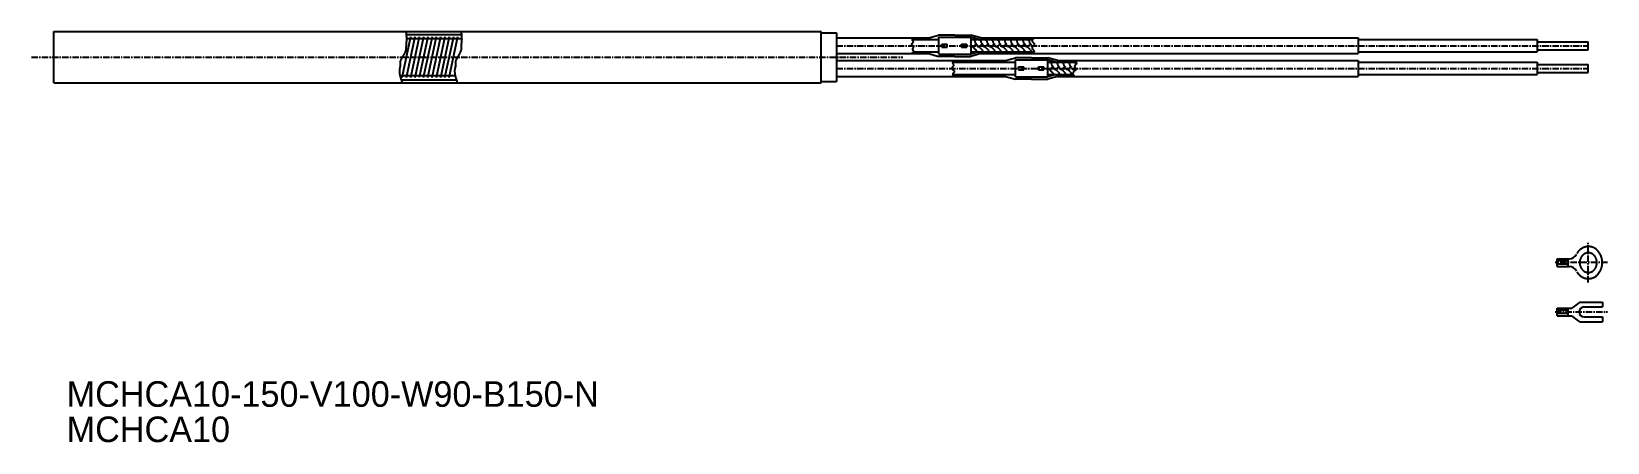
# Model space of a CAD drawing. Extents: x -227 to 81, y 185 to 265.
import ezdxf

# ---------------------------------------------------------------- set-up
doc = ezdxf.new("R2010")
doc.units = 0
doc.linetypes.add('CENTER', pattern=[2, 1.25, -0.25, 0.25, -0.25])
doc.layers.get('0').update_dxf_attribs({"linetype": 'CONTINUOUS'})
doc.layers.add('CENTER', color=1, linetype='CENTER')

msp = doc.modelspace()

# ---------------------------------------------------------------- linework, layer by layer
at = {"color": 7, "linetype": 'CONTINUOUS'}
for p, q in [((-222.62, 265.26), (-72.62, 265.26)), ((-222.62, 255.26), (-222.62, 265.26)), ((-72.62, 255.26), (-72.62, 265.26)), ((-72.62, 265.03), (-69.62, 265.03)), ((-69.62, 265.03), (-69.62, 255.49)), ((-69.62, 264.03), (-69.62, 256.49)), ((-69.62, 264.02), (-51.57, 264.02)), ((-51.57, 264.02), (-49.65, 264.56)), ((-46.49, 264.56), (-49.65, 264.56)), ((-46.49, 264.56), (-43.33, 264.56)), ((-41.4, 264.02), (-43.33, 264.56)), ((-41.4, 264.02), (32.38, 264.02)), ((-41.4, 264.02), (-38.3, 264.02)), ((32.38, 264.02), (32.38, 260.94)), ((32.38, 263.68), (67.38, 263.68)), ((67.38, 263.68), (67.38, 261.27)), ((67.38, 263.24), (77.38, 263.24)), ((77.38, 261.71), (77.38, 263.24)), ((-69.62, 260.94), (-51.57, 260.94)), ((-69.62, 259.58), (-36.57, 259.58)), ((-51.57, 260.94), (-49.65, 260.39)), ((-46.49, 260.39), (-49.65, 260.39)), ((-46.49, 260.39), (-43.33, 260.39)), ((-41.4, 260.94), (-43.33, 260.39)), ((-41.4, 260.94), (32.38, 260.94)), ((-41.4, 260.94), (-36.81, 260.94)), ((-36.57, 259.58), (-34.65, 260.13)), ((-31.49, 260.13), (-34.65, 260.13)), ((-31.49, 260.13), (-28.33, 260.13)), ((-26.4, 259.58), (-28.33, 260.13)), ((-26.4, 259.58), (32.38, 259.58)), ((-26.4, 259.58), (-25.38, 259.58)), ((32.38, 261.27), (67.38, 261.27)), ((32.38, 259.58), (32.38, 256.5)), ((32.38, 259.25), (67.38, 259.25)), ((67.38, 261.71), (77.38, 261.71)), ((67.38, 259.25), (67.38, 256.84)), ((-69.62, 256.5), (-36.57, 256.5)), ((-36.57, 256.5), (-34.65, 255.95)), ((-31.49, 255.95), (-34.65, 255.95)), ((-31.49, 255.95), (-28.33, 255.95)), ((-26.4, 256.5), (-28.33, 255.95)), ((-26.4, 256.5), (32.38, 256.5)), ((-26.4, 256.5), (-25.8, 256.5)), ((32.38, 256.84), (67.38, 256.84)), ((67.38, 258.81), (77.38, 258.81)), ((67.38, 257.28), (77.38, 257.28)), ((77.38, 257.28), (77.38, 258.81)), ((-222.62, 255.26), (-72.62, 255.26)), ((-72.62, 255.49), (-69.62, 255.49)), ((71.29, 219.32), (71.29, 220.85)), ((71.29, 220.85), (73.68, 220.85)), ((73.35, 220.41), (71.29, 220.41)), ((73.35, 219.77), (71.29, 219.77)), ((71.29, 219.32), (73.68, 219.32)), ((73.35, 220.86), (73.35, 219.32)), ((71.29, 211.22), (74.13, 211.22)), ((71.29, 209.69), (71.29, 211.22)), ((73.35, 210.78), (71.29, 210.78)), ((73.35, 210.13), (71.29, 210.13)), ((71.29, 209.69), (74.13, 209.69)), ((73.35, 211.22), (73.35, 209.69)), ((75.7, 212.38), (74.13, 211.22)), ((75.7, 208.53), (74.13, 209.69)), ((75.7, 212.38), (80.12, 212.38)), ((76.57, 211.43), (80.12, 211.43)), ((80.12, 212.38), (80.12, 211.43)), ((75.7, 208.53), (80.12, 208.53)), ((76.57, 209.48), (80.12, 209.48)), ((80.12, 209.48), (80.12, 208.53))]:
    msp.add_line(p, q, dxfattribs=at)
at = {"color": 3, "linetype": 'CONTINUOUS'}
for p, q in [((-154.52, 256.3), (-152.82, 264.27)), ((-153.75, 264.69), (-142.96, 264.69)), ((-153.7, 263.88), (-142.97, 263.88)), ((-153.69, 256.27), (-151.98, 264.27)), ((-152.86, 256.27), (-151.15, 264.27)), ((-152.02, 256.27), (-150.31, 264.27)), ((-151.18, 256.31), (-149.48, 264.27)), ((-150.35, 256.27), (-148.64, 264.27)), ((-149.51, 256.27), (-147.81, 264.27)), ((-148.68, 256.26), (-146.97, 264.27)), ((-147.84, 256.27), (-146.13, 264.27)), ((-147.01, 256.27), (-145.3, 264.27)), ((-146.17, 256.27), (-144.46, 264.27)), ((-145.34, 256.27), (-143.63, 264.27)), ((-54.83, 263.68), (-49.62, 263.68)), ((-54.63, 263.96), (-54.57, 264.02)), ((-49.62, 264.13), (-43.35, 264.13)), ((-49.62, 262.48), (-49.62, 264.13)), ((-49.62, 260.82), (-49.62, 262.48)), ((-49.02, 262.77), (-47.99, 262.77)), ((-49.02, 262.48), (-49.02, 262.77)), ((-49.02, 262.18), (-49.02, 262.48)), ((-49.02, 262.18), (-47.99, 262.18)), ((-47.99, 262.48), (-47.99, 262.77)), ((-47.99, 262.18), (-47.99, 262.48)), ((-45.15, 262.77), (-44.11, 262.77)), ((-45.15, 262.48), (-45.15, 262.77)), ((-45.15, 262.18), (-45.15, 262.48)), ((-45.15, 262.18), (-44.11, 262.18)), ((-44.11, 262.48), (-44.11, 262.77)), ((-44.11, 262.18), (-44.11, 262.48)), ((-41.75, 263.68), (-43.35, 264.13)), ((-43.35, 264.13), (-43.35, 260.82)), ((-43.35, 263.68), (-31.29, 263.68)), ((-43.35, 262.67), (-43.26, 262.33)), ((-43.26, 262.33), (-42.98, 262.26)), ((-42.98, 262.26), (-42.25, 262.78)), ((-42.13, 261.27), (-42.98, 262.26)), ((-42.58, 263.48), (-42.93, 263.68)), ((-42.47, 262.99), (-42.58, 263.48)), ((-42.16, 262.67), (-42.47, 262.99)), ((-42.17, 262.67), (-42.07, 262.33)), ((-42.07, 262.33), (-41.8, 262.26)), ((-41.8, 262.26), (-41.07, 262.78)), ((-41.23, 261.72), (-41.77, 262.27)), ((-41.4, 263.48), (-41.75, 263.68)), ((-41.29, 262.99), (-41.4, 263.48)), ((-40.98, 262.67), (-41.29, 262.99)), ((-40.98, 262.67), (-40.89, 262.33)), ((-40.89, 262.33), (-40.62, 262.26)), ((-40.62, 262.26), (-39.89, 262.78)), ((-40.05, 261.72), (-40.59, 262.27)), ((-40.22, 263.48), (-40.57, 263.68)), ((-40.11, 262.99), (-40.22, 263.48)), ((-39.8, 262.67), (-40.11, 262.99)), ((-39.8, 262.67), (-39.71, 262.33)), ((-39.71, 262.33), (-39.43, 262.26)), ((-39.43, 262.26), (-38.71, 262.78)), ((-38.87, 261.72), (-39.41, 262.27)), ((-39.04, 263.48), (-39.39, 263.68)), ((-38.93, 262.99), (-39.04, 263.48)), ((-38.62, 262.67), (-38.93, 262.99)), ((-38.62, 262.67), (-38.53, 262.33)), ((-38.53, 262.33), (-38.25, 262.26)), ((-38.25, 262.26), (-37.53, 262.78)), ((-37.69, 261.72), (-38.23, 262.27)), ((-37.85, 263.48), (-38.2, 263.68)), ((-37.75, 262.99), (-37.85, 263.48)), ((-37.44, 262.67), (-37.75, 262.99)), ((-37.44, 262.67), (-37.35, 262.33)), ((-37.35, 262.33), (-37.07, 262.26)), ((-37.07, 262.26), (-36.35, 262.78)), ((-36.5, 261.72), (-37.05, 262.27)), ((-36.67, 263.48), (-37.02, 263.68)), ((-36.56, 262.99), (-36.67, 263.48)), ((-36.25, 262.67), (-36.56, 262.99)), ((-36.26, 262.67), (-36.17, 262.33)), ((-36.17, 262.33), (-35.89, 262.26)), ((-35.89, 262.26), (-35.16, 262.78)), ((-35.32, 261.72), (-35.86, 262.27)), ((-35.49, 263.48), (-35.84, 263.68)), ((-35.38, 262.99), (-35.49, 263.48)), ((-35.07, 262.67), (-35.38, 262.99)), ((-35.08, 262.67), (-34.98, 262.33)), ((-34.98, 262.33), (-34.71, 262.26)), ((-34.71, 262.26), (-33.98, 262.78)), ((-34.14, 261.72), (-34.68, 262.27)), ((-34.31, 263.48), (-34.66, 263.68)), ((-34.2, 262.99), (-34.31, 263.48)), ((-33.89, 262.67), (-34.2, 262.99)), ((-33.89, 262.67), (-33.8, 262.33)), ((-33.8, 262.33), (-33.53, 262.26)), ((-33.53, 262.26), (-32.8, 262.78)), ((-32.96, 261.72), (-33.5, 262.27)), ((-33.13, 263.48), (-33.48, 263.68)), ((-33.02, 262.99), (-33.13, 263.48)), ((-32.71, 262.67), (-33.02, 262.99)), ((-32.71, 262.67), (-32.62, 262.33)), ((-32.62, 262.33), (-32.34, 262.26)), ((-32.34, 262.26), (-31.62, 262.78)), ((-31.78, 261.72), (-32.32, 262.27)), ((-31.94, 263.48), (-32.3, 263.68)), ((-31.84, 262.99), (-31.94, 263.48)), ((-31.23, 262.36), (-31.84, 262.99)), ((-31.03, 263.91), (-30.89, 264.02)), ((-54.99, 260.94), (-54.95, 260.96)), ((-54.6, 261.27), (-49.62, 261.27)), ((-49.62, 260.82), (-43.35, 260.82)), ((-46.91, 259.25), (-34.62, 259.25)), ((-46.57, 259.52), (-46.46, 259.58)), ((-41.75, 261.27), (-43.35, 260.82)), ((-43.35, 261.27), (-31.04, 261.27)), ((-41.23, 261.72), (-41.03, 261.34)), ((-41.1, 261.27), (-41.03, 261.34)), ((-40.95, 261.27), (-41.07, 261.41)), ((-40.05, 261.72), (-39.85, 261.34)), ((-39.91, 261.27), (-39.85, 261.34)), ((-39.77, 261.27), (-39.89, 261.41)), ((-38.87, 261.72), (-38.67, 261.34)), ((-38.73, 261.27), (-38.67, 261.34)), ((-38.59, 261.27), (-38.71, 261.41)), ((-37.69, 261.72), (-37.49, 261.34)), ((-37.55, 261.27), (-37.49, 261.34)), ((-37.41, 261.27), (-37.53, 261.41)), ((-36.5, 261.72), (-36.3, 261.34)), ((-36.37, 261.27), (-36.3, 261.34)), ((-36.22, 261.27), (-36.34, 261.41)), ((-35.32, 261.72), (-35.12, 261.34)), ((-35.19, 261.27), (-35.12, 261.34)), ((-35.04, 261.27), (-35.16, 261.41)), ((-34.62, 259.7), (-28.35, 259.7)), ((-34.62, 258.04), (-34.62, 259.7)), ((-34.14, 261.72), (-33.94, 261.34)), ((-34.01, 261.27), (-33.94, 261.34)), ((-33.86, 261.27), (-33.98, 261.41)), ((-32.96, 261.72), (-32.76, 261.34)), ((-32.82, 261.27), (-32.76, 261.34)), ((-32.68, 261.27), (-32.8, 261.41)), ((-31.78, 261.72), (-31.58, 261.34)), ((-31.64, 261.27), (-31.58, 261.34)), ((-31.5, 261.27), (-31.62, 261.41)), ((-31.33, 260.94), (-31.3, 260.97)), ((-28.35, 259.7), (-28.35, 256.38)), ((-26.75, 259.25), (-28.35, 259.7)), ((-28.35, 259.25), (-22.94, 259.25)), ((-27.58, 259.05), (-27.93, 259.25)), ((-27.47, 258.56), (-27.58, 259.05)), ((-26.4, 259.05), (-26.75, 259.25)), ((-26.29, 258.56), (-26.4, 259.05)), ((-25.22, 259.05), (-25.57, 259.25)), ((-25.11, 258.56), (-25.22, 259.05)), ((-24.04, 259.05), (-24.39, 259.25)), ((-23.93, 258.56), (-24.04, 259.05)), ((-22.85, 259.05), (-23.2, 259.25)), ((-22.96, 259.5), (-23.04, 259.58)), ((-22.94, 259.25), (-22.78, 259.25)), ((-22.8, 258.82), (-22.85, 259.05)), ((-154.98, 256.64), (-144.18, 256.64)), ((-154.73, 255.82), (-143.95, 255.82)), ((-46.91, 256.84), (-34.62, 256.84)), ((-46.78, 256.5), (-46.81, 256.56)), ((-34.62, 256.38), (-34.62, 258.04)), ((-34.62, 256.38), (-28.35, 256.38)), ((-34.02, 258.34), (-32.99, 258.34)), ((-34.02, 258.04), (-34.02, 258.34)), ((-34.02, 257.74), (-34.02, 258.04)), ((-34.02, 257.74), (-32.99, 257.74)), ((-32.99, 258.04), (-32.99, 258.34)), ((-32.99, 257.74), (-32.99, 258.04)), ((-30.15, 258.34), (-29.11, 258.34)), ((-30.15, 258.04), (-30.15, 258.34)), ((-30.15, 257.74), (-30.15, 258.04)), ((-30.15, 257.74), (-29.11, 257.74)), ((-29.11, 258.04), (-29.11, 258.34)), ((-29.11, 257.74), (-29.11, 258.04)), ((-28.35, 258.24), (-28.26, 257.9)), ((-28.35, 256.84), (-23.35, 256.84)), ((-26.75, 256.84), (-28.35, 256.38)), ((-28.26, 257.9), (-27.98, 257.82)), ((-27.98, 257.82), (-27.25, 258.35)), ((-27.13, 256.84), (-27.98, 257.82)), ((-27.16, 258.24), (-27.47, 258.56)), ((-27.17, 258.24), (-27.07, 257.9)), ((-27.07, 257.9), (-26.8, 257.82)), ((-26.8, 257.82), (-26.07, 258.35)), ((-26.23, 257.29), (-26.77, 257.84)), ((-25.98, 258.24), (-26.29, 258.56)), ((-26.23, 257.29), (-26.03, 256.9)), ((-26.1, 256.84), (-26.03, 256.9)), ((-25.95, 256.84), (-26.07, 256.98)), ((-25.98, 258.24), (-25.89, 257.9)), ((-25.89, 257.9), (-25.62, 257.82)), ((-25.62, 257.82), (-24.89, 258.35)), ((-25.05, 257.29), (-25.59, 257.84)), ((-24.8, 258.24), (-25.11, 258.56)), ((-25.05, 257.29), (-24.85, 256.9)), ((-24.91, 256.84), (-24.85, 256.9)), ((-24.77, 256.84), (-24.89, 256.98)), ((-24.8, 258.24), (-24.71, 257.9)), ((-24.71, 257.9), (-24.43, 257.82)), ((-24.43, 257.82), (-23.71, 258.35)), ((-23.87, 257.29), (-24.41, 257.84)), ((-23.62, 258.24), (-23.93, 258.56)), ((-23.87, 257.29), (-23.67, 256.9)), ((-23.73, 256.84), (-23.67, 256.9)), ((-23.59, 256.84), (-23.71, 256.98)), ((-23.62, 258.24), (-23.53, 257.9)), ((-23.53, 257.9), (-23.25, 257.82)), ((-23.25, 257.82), (-22.91, 258.07)), ((-23.01, 257.61), (-23.23, 257.84)), ((-23.2, 256.63), (-23.06, 256.48))]:
    msp.add_line(p, q, dxfattribs=at)
at = {"color": 3, "linetype": 'CONTINUOUS', "flags": 128}
for points in [[(-54.63, 263.96), (-54.66, 263.94), (-54.69, 263.91), (-54.71, 263.89), (-54.74, 263.86), (-54.76, 263.84), (-54.78, 263.81), (-54.8, 263.79), (-54.81, 263.76), (-54.82, 263.74), (-54.83, 263.71), (-54.83, 263.66), (-54.82, 263.61), (-54.8, 263.56), (-54.77, 263.51), (-54.74, 263.46), (-54.71, 263.41), (-54.69, 263.36), (-54.67, 263.3), (-54.66, 263.25), (-54.66, 263.2), (-54.67, 263.15), (-54.7, 263.1), (-54.73, 263.05), (-54.77, 263), (-54.81, 262.95), (-54.86, 262.9), (-54.89, 262.86), (-54.92, 262.81), (-54.94, 262.77), (-54.95, 262.72), (-54.94, 262.67), (-54.91, 262.63), (-54.87, 262.58), (-54.82, 262.53), (-54.77, 262.48), (-54.71, 262.43), (-54.67, 262.38), (-54.63, 262.33), (-54.6, 262.28), (-54.59, 262.23), (-54.6, 262.19), (-54.61, 262.15), (-54.63, 262.1), (-54.66, 262.06), (-54.69, 262.02), (-54.72, 261.97), (-54.75, 261.93), (-54.77, 261.89), (-54.79, 261.85), (-54.79, 261.8), (-54.78, 261.76), (-54.77, 261.73), (-54.75, 261.69), (-54.72, 261.65), (-54.7, 261.62), (-54.67, 261.58), (-54.64, 261.55), (-54.61, 261.51), (-54.59, 261.48), (-54.58, 261.44), (-54.57, 261.39), (-54.57, 261.34), (-54.59, 261.29), (-54.62, 261.25), (-54.66, 261.2), (-54.71, 261.15), (-54.76, 261.1), (-54.82, 261.06), (-54.89, 261.01), (-54.95, 260.96)], [(-31.03, 263.91), (-31.09, 263.87), (-31.14, 263.83), (-31.19, 263.78), (-31.24, 263.74), (-31.28, 263.7), (-31.32, 263.65), (-31.35, 263.61), (-31.37, 263.57), (-31.38, 263.52), (-31.39, 263.48), (-31.37, 263.41), (-31.33, 263.34), (-31.28, 263.27), (-31.22, 263.2), (-31.16, 263.13), (-31.1, 263.05), (-31.04, 262.98), (-30.99, 262.91), (-30.96, 262.84), (-30.95, 262.77), (-30.96, 262.7), (-31, 262.63), (-31.05, 262.56), (-31.1, 262.49), (-31.17, 262.43), (-31.23, 262.36), (-31.29, 262.29), (-31.34, 262.22), (-31.37, 262.15), (-31.39, 262.08), (-31.38, 262.02), (-31.35, 261.95), (-31.31, 261.89), (-31.26, 261.82), (-31.21, 261.76), (-31.15, 261.69), (-31.1, 261.63), (-31.05, 261.56), (-31.02, 261.5), (-31, 261.43), (-31, 261.38), (-31.01, 261.34), (-31.03, 261.29), (-31.06, 261.24), (-31.09, 261.2), (-31.12, 261.15), (-31.17, 261.11), (-31.21, 261.06), (-31.26, 261.01), (-31.3, 260.97)], [(-46.57, 259.52), (-46.63, 259.48), (-46.68, 259.45), (-46.73, 259.41), (-46.78, 259.38), (-46.83, 259.34), (-46.87, 259.31), (-46.9, 259.27), (-46.92, 259.23), (-46.94, 259.19), (-46.94, 259.14), (-46.94, 259.1), (-46.92, 259.05), (-46.9, 259), (-46.87, 258.95), (-46.84, 258.89), (-46.81, 258.84), (-46.78, 258.79), (-46.76, 258.73), (-46.75, 258.68), (-46.74, 258.63), (-46.76, 258.57), (-46.78, 258.52), (-46.82, 258.47), (-46.87, 258.41), (-46.91, 258.36), (-46.96, 258.31), (-47.01, 258.26), (-47.04, 258.21), (-47.07, 258.16), (-47.08, 258.11), (-47.07, 258.04), (-47.04, 257.97), (-46.98, 257.9), (-46.91, 257.83), (-46.84, 257.76), (-46.76, 257.69), (-46.7, 257.63), (-46.64, 257.56), (-46.6, 257.49), (-46.59, 257.42), (-46.6, 257.38), (-46.62, 257.33), (-46.65, 257.29), (-46.69, 257.25), (-46.73, 257.2), (-46.77, 257.16), (-46.81, 257.11), (-46.84, 257.07), (-46.87, 257.02), (-46.89, 256.97), (-46.9, 256.93), (-46.91, 256.89), (-46.91, 256.85), (-46.9, 256.81), (-46.89, 256.77), (-46.88, 256.73), (-46.86, 256.69), (-46.84, 256.65), (-46.83, 256.6), (-46.81, 256.56)], [(-22.96, 259.5), (-22.92, 259.44), (-22.87, 259.38), (-22.83, 259.32), (-22.79, 259.26), (-22.76, 259.21), (-22.74, 259.15), (-22.72, 259.1), (-22.71, 259.04), (-22.71, 258.99), (-22.72, 258.94), (-22.75, 258.89), (-22.78, 258.84), (-22.82, 258.8), (-22.86, 258.75), (-22.91, 258.7), (-22.95, 258.66), (-22.99, 258.61), (-23.03, 258.56), (-23.05, 258.51), (-23.07, 258.46), (-23.07, 258.41), (-23.06, 258.35), (-23.03, 258.3), (-23.01, 258.24), (-22.97, 258.19), (-22.94, 258.13), (-22.91, 258.07), (-22.88, 258.02), (-22.86, 257.96), (-22.86, 257.91), (-22.87, 257.82), (-22.9, 257.74), (-22.97, 257.66), (-23.04, 257.58), (-23.12, 257.5), (-23.21, 257.42), (-23.29, 257.35), (-23.36, 257.27), (-23.41, 257.19), (-23.44, 257.11), (-23.44, 257.07), (-23.43, 257.02), (-23.42, 256.97), (-23.4, 256.93), (-23.38, 256.88), (-23.35, 256.83), (-23.31, 256.78), (-23.28, 256.73), (-23.24, 256.68), (-23.2, 256.63)]]:
    msp.add_lwpolyline(points, dxfattribs=at)
at = {"color": 7}
for points in [[(-153.82, 265.26, 0), (-153.81, 265.21, 0), (-153.81, 265.17, 0), (-153.8, 265.12, 0), (-153.8, 265.08, 0), (-153.79, 265.04, 0), (-153.79, 264.99, 0), (-153.78, 264.94, 0), (-153.78, 264.9, 0), (-153.77, 264.86, 0), (-153.77, 264.81, 0), (-153.76, 264.77, 0), (-153.76, 264.72, 0), (-153.75, 264.68, 0), (-153.75, 264.63, 0), (-153.74, 264.59, 0), (-153.74, 264.54, 0), (-153.74, 264.5, 0), (-153.73, 264.45, 0), (-153.73, 264.41, 0), (-153.73, 264.37, 0), (-153.72, 264.32, 0), (-153.72, 264.28, 0), (-153.72, 264.23, 0), (-153.72, 264.19, 0), (-153.71, 264.14, 0), (-153.71, 264.1, 0), (-153.71, 264.06, 0), (-153.71, 264.01, 0), (-153.71, 263.97, 0), (-153.7, 263.92, 0), (-153.7, 263.88, 0), (-153.7, 263.84, 0), (-153.7, 263.79, 0), (-153.7, 263.75, 0), (-153.7, 263.7, 0), (-153.7, 263.66, 0), (-153.71, 263.62, 0), (-153.71, 263.57, 0), (-153.71, 263.53, 0), (-153.71, 263.49, 0), (-153.71, 263.44, 0), (-153.72, 263.4, 0), (-153.72, 263.36, 0), (-153.72, 263.32, 0), (-153.73, 263.27, 0), (-153.73, 263.23, 0), (-153.74, 263.19, 0), (-153.74, 263.14, 0), (-153.75, 263.1, 0), (-153.75, 263.06, 0), (-153.76, 263.02, 0), (-153.77, 262.98, 0), (-153.77, 262.93, 0), (-153.78, 262.89, 0), (-153.79, 262.85, 0), (-153.8, 261.81, 0), (-153.81, 261.77, 0), (-153.82, 261.73, 0), (-153.83, 261.68, 0), (-153.84, 261.64, 0), (-153.85, 261.6, 0), (-153.86, 261.56, 0), (-153.88, 261.52, 0), (-153.89, 261.48, 0), (-153.9, 261.44, 0), (-153.92, 261.4, 0), (-153.93, 261.36, 0), (-153.95, 261.32, 0), (-153.97, 261.28, 0), (-153.98, 261.24, 0), (-154, 261.2, 0), (-154.02, 261.16, 0), (-154.04, 261.12, 0), (-154.05, 261.08, 0), (-154.07, 261.04, 0), (-154.09, 261, 0), (-154.11, 260.96, 0), (-154.13, 260.92, 0), (-154.15, 260.88, 0), (-154.17, 260.84, 0), (-154.19, 260.8, 0), (-154.22, 260.76, 0), (-154.24, 260.73, 0), (-154.26, 260.69, 0), (-154.28, 260.65, 0), (-154.3, 260.61, 0), (-154.32, 260.57, 0), (-154.35, 260.53, 0), (-154.37, 260.49, 0), (-154.39, 260.45, 0), (-154.41, 260.42, 0), (-154.43, 260.38, 0), (-154.46, 260.34, 0), (-154.48, 260.3, 0), (-154.5, 260.26, 0), (-154.52, 260.22, 0), (-154.55, 260.19, 0), (-154.57, 260.15, 0), (-154.59, 260.11, 0), (-154.61, 260.07, 0), (-154.63, 260.03, 0), (-154.65, 259.99, 0), (-154.67, 259.95, 0), (-154.69, 259.92, 0), (-154.71, 259.88, 0), (-154.73, 259.84, 0), (-154.75, 259.8, 0), (-154.77, 259.76, 0), (-154.79, 259.72, 0), (-154.81, 259.68, 0), (-154.83, 259.64, 0), (-154.85, 259.61, 0), (-154.86, 259.57, 0), (-154.88, 259.53, 0), (-154.9, 259.49, 0), (-154.91, 259.45, 0), (-154.93, 259.41, 0), (-154.94, 258.37, 0), (-154.95, 258.33, 0), (-154.97, 258.29, 0), (-154.98, 258.25, 0), (-154.99, 258.21, 0), (-155, 258.17, 0), (-155.01, 258.13, 0), (-155.02, 258.09, 0), (-155.03, 258.05, 0), (-155.04, 258.01, 0), (-155.05, 257.97, 0), (-155.05, 257.93, 0), (-155.06, 257.89, 0), (-155.06, 257.85, 0), (-155.07, 257.81, 0), (-155.07, 257.76, 0), (-155.08, 257.72, 0), (-155.08, 257.68, 0), (-155.08, 257.64, 0), (-155.08, 257.6, 0), (-155.08, 257.56, 0), (-155.08, 257.51, 0), (-155.08, 257.47, 0), (-155.08, 257.43, 0), (-155.08, 257.39, 0), (-155.08, 257.35, 0), (-155.08, 257.31, 0), (-155.07, 257.26, 0), (-155.07, 257.22, 0), (-155.07, 257.18, 0), (-155.06, 257.13, 0), (-155.06, 257.09, 0), (-155.05, 257.05, 0), (-155.04, 257.01, 0), (-155.04, 256.96, 0), (-155.03, 256.92, 0), (-155.02, 256.88, 0), (-155.02, 256.84, 0), (-155.01, 256.79, 0), (-155, 256.75, 0), (-154.99, 256.71, 0), (-154.98, 256.66, 0), (-154.97, 256.62, 0), (-154.96, 256.58, 0), (-154.95, 256.53, 0), (-154.94, 256.49, 0), (-154.93, 256.45, 0), (-154.92, 256.4, 0), (-154.91, 256.36, 0), (-154.89, 256.31, 0), (-154.88, 256.27, 0), (-154.87, 256.23, 0), (-154.86, 256.18, 0), (-154.84, 256.14, 0), (-154.83, 256.1, 0), (-154.82, 256.05, 0), (-154.8, 256.01, 0), (-154.79, 255.96, 0), (-154.78, 255.92, 0), (-154.76, 255.88, 0), (-154.75, 255.83, 0), (-154.73, 255.79, 0), (-154.72, 255.75, 0), (-154.7, 255.7, 0), (-154.69, 255.66, 0), (-154.67, 255.61, 0), (-154.66, 255.57, 0), (-154.64, 255.52, 0), (-154.63, 255.48, 0), (-154.61, 255.44, 0), (-154.6, 255.39, 0), (-154.58, 255.35, 0), (-154.57, 255.3, 0), (-154.55, 255.26, 0)], [(-143.02, 265.26, 0), (-143.01, 265.21, 0), (-143.01, 265.17, 0), (-143, 265.12, 0), (-143, 265.08, 0), (-142.99, 265.04, 0), (-142.99, 264.99, 0), (-142.98, 264.94, 0), (-142.98, 264.9, 0), (-142.97, 264.86, 0), (-142.97, 264.81, 0), (-142.96, 264.77, 0), (-142.96, 264.72, 0), (-142.96, 264.68, 0), (-142.95, 264.63, 0), (-142.95, 264.59, 0), (-142.94, 264.54, 0), (-142.94, 264.5, 0), (-142.94, 264.45, 0), (-142.93, 264.41, 0), (-142.93, 264.37, 0), (-142.93, 264.32, 0), (-142.92, 264.28, 0), (-142.92, 264.23, 0), (-142.92, 264.19, 0), (-142.91, 264.14, 0), (-142.91, 264.1, 0), (-142.91, 264.06, 0), (-142.91, 264.01, 0), (-142.91, 263.97, 0), (-142.91, 263.92, 0), (-142.91, 263.88, 0), (-142.9, 263.84, 0), (-142.9, 263.79, 0), (-142.9, 263.75, 0), (-142.9, 263.7, 0), (-142.91, 263.66, 0), (-142.91, 263.62, 0), (-142.91, 263.57, 0), (-142.91, 263.53, 0), (-142.91, 263.49, 0), (-142.91, 263.44, 0), (-142.92, 263.4, 0), (-142.92, 263.36, 0), (-142.92, 263.32, 0), (-142.93, 263.27, 0), (-142.93, 263.23, 0), (-142.94, 263.19, 0), (-142.94, 263.14, 0), (-142.95, 263.1, 0), (-142.95, 263.06, 0), (-142.96, 263.02, 0), (-142.97, 262.98, 0), (-142.98, 262.93, 0), (-142.98, 262.89, 0), (-142.99, 262.85, 0), (-143, 261.81, 0), (-143.01, 261.77, 0), (-143.02, 261.73, 0), (-143.03, 261.68, 0), (-143.04, 261.64, 0), (-143.05, 261.6, 0), (-143.07, 261.56, 0), (-143.08, 261.52, 0), (-143.09, 261.48, 0), (-143.11, 261.44, 0), (-143.12, 261.4, 0), (-143.14, 261.36, 0), (-143.15, 261.32, 0), (-143.17, 261.28, 0), (-143.18, 261.24, 0), (-143.2, 261.2, 0), (-143.22, 261.16, 0), (-143.24, 261.12, 0), (-143.26, 261.08, 0), (-143.28, 261.04, 0), (-143.29, 261, 0), (-143.31, 260.96, 0), (-143.33, 260.92, 0), (-143.35, 260.88, 0), (-143.38, 260.84, 0), (-143.4, 260.8, 0), (-143.42, 260.76, 0), (-143.44, 260.73, 0), (-143.46, 260.69, 0), (-143.48, 260.65, 0), (-143.5, 260.61, 0), (-143.53, 260.57, 0), (-143.55, 260.53, 0), (-143.57, 260.49, 0), (-143.59, 260.45, 0), (-143.61, 260.42, 0), (-143.64, 260.38, 0), (-143.66, 260.34, 0), (-143.68, 260.3, 0), (-143.7, 260.26, 0), (-143.73, 260.22, 0), (-143.75, 260.19, 0), (-143.77, 260.15, 0), (-143.79, 260.11, 0), (-143.81, 260.07, 0), (-143.83, 260.03, 0), (-143.85, 259.99, 0), (-143.88, 259.95, 0), (-143.9, 259.92, 0), (-143.92, 259.88, 0), (-143.94, 259.84, 0), (-143.96, 259.8, 0), (-143.97, 259.76, 0), (-143.99, 259.72, 0), (-144.01, 259.68, 0), (-144.03, 259.64, 0), (-144.05, 259.61, 0), (-144.06, 259.57, 0), (-144.08, 259.53, 0), (-144.1, 259.49, 0), (-144.11, 259.45, 0), (-144.13, 259.41, 0), (-144.14, 258.37, 0), (-144.16, 258.33, 0), (-144.17, 258.29, 0), (-144.18, 258.25, 0), (-144.19, 258.21, 0), (-144.2, 258.17, 0), (-144.21, 258.13, 0), (-144.22, 258.09, 0), (-144.23, 258.05, 0), (-144.24, 258.01, 0), (-144.25, 257.97, 0), (-144.26, 257.93, 0), (-144.26, 257.89, 0), (-144.27, 257.85, 0), (-144.27, 257.81, 0), (-144.28, 257.76, 0), (-144.28, 257.72, 0), (-144.28, 257.68, 0), (-144.28, 257.64, 0), (-144.28, 257.6, 0), (-144.29, 257.56, 0), (-144.29, 257.51, 0), (-144.29, 257.47, 0), (-144.28, 257.43, 0), (-144.28, 257.39, 0), (-144.28, 257.35, 0), (-144.28, 257.31, 0), (-144.27, 257.26, 0), (-144.27, 257.22, 0), (-144.27, 257.18, 0), (-144.26, 257.13, 0), (-144.26, 257.09, 0), (-144.25, 257.05, 0), (-144.25, 257.01, 0), (-144.24, 256.96, 0), (-144.23, 256.92, 0), (-144.23, 256.88, 0), (-144.22, 256.84, 0), (-144.21, 256.79, 0), (-144.2, 256.75, 0), (-144.19, 256.71, 0), (-144.18, 256.66, 0), (-144.17, 256.62, 0), (-144.16, 256.58, 0), (-144.15, 256.53, 0), (-144.14, 256.49, 0), (-144.13, 256.45, 0), (-144.12, 256.4, 0), (-144.11, 256.36, 0), (-144.1, 256.31, 0), (-144.08, 256.27, 0), (-144.07, 256.23, 0), (-144.06, 256.18, 0), (-144.05, 256.14, 0), (-144.03, 256.1, 0), (-144.02, 256.05, 0), (-144.01, 256.01, 0), (-143.99, 255.96, 0), (-143.98, 255.92, 0), (-143.96, 255.88, 0), (-143.95, 255.83, 0), (-143.93, 255.79, 0), (-143.92, 255.75, 0), (-143.91, 255.7, 0), (-143.89, 255.66, 0), (-143.88, 255.61, 0), (-143.86, 255.57, 0), (-143.85, 255.52, 0), (-143.83, 255.48, 0), (-143.82, 255.44, 0), (-143.8, 255.39, 0), (-143.79, 255.35, 0), (-143.77, 255.3, 0), (-143.75, 255.26, 0)]]:
    msp.add_polyline3d(points, dxfattribs=at)
at = {"color": 7, "linetype": 'CONTINUOUS'}
for points in [[(75.15, 218.28, 0), (75.21, 218.18, 0), (75.28, 218.08, 0), (75.35, 217.99, 0), (75.42, 217.9, 0), (75.5, 217.81, 0), (75.58, 217.73, 0), (75.66, 217.65, 0), (75.75, 217.57, 0), (75.83, 217.5, 0), (75.92, 217.43, 0), (76.02, 217.37, 0), (76.11, 217.31, 0), (76.21, 217.25, 0), (76.31, 217.2, 0), (76.41, 217.16, 0), (76.51, 217.11, 0), (76.61, 217.08, 0), (76.72, 217.04, 0), (76.82, 217.02, 0), (76.93, 216.99, 0), (77.04, 216.98, 0), (77.14, 216.96, 0), (77.25, 216.95, 0), (77.36, 216.95, 0), (77.47, 216.95, 0), (77.57, 216.96, 0), (77.68, 216.97, 0), (77.79, 216.99, 0), (77.9, 217.01, 0), (78, 217.03, 0), (78.11, 217.06, 0), (78.21, 217.1, 0), (78.31, 217.14, 0), (78.41, 217.18, 0), (78.51, 217.23, 0), (78.61, 217.28, 0), (78.71, 217.34, 0), (78.8, 217.4, 0), (78.89, 217.47, 0), (78.98, 217.54, 0), (79.07, 217.62, 0), (79.15, 217.69, 0), (79.23, 217.78, 0), (79.31, 217.86, 0), (79.38, 217.95, 0), (79.46, 218.04, 0), (79.52, 218.14, 0), (79.59, 218.24, 0), (79.65, 218.34, 0), (79.71, 218.44, 0), (79.77, 218.55, 0), (79.82, 218.66, 0), (79.86, 218.77, 0), (79.91, 218.88, 0), (79.95, 219, 0), (79.98, 219.11, 0), (80.01, 219.23, 0), (80.04, 219.35, 0), (80.07, 219.47, 0), (80.08, 219.6, 0), (80.1, 219.72, 0), (80.11, 219.84, 0), (80.12, 219.97, 0), (80.12, 220.09, 0), (80.12, 220.21, 0), (80.11, 220.34, 0), (80.1, 220.46, 0), (80.08, 220.58, 0), (80.07, 220.7, 0), (80.04, 220.83, 0), (80.01, 220.95, 0), (79.98, 221.06, 0), (79.95, 221.18, 0), (79.91, 221.3, 0), (79.86, 221.41, 0), (79.82, 221.52, 0), (79.77, 221.63, 0), (79.71, 221.74, 0), (79.65, 221.84, 0), (79.59, 221.94, 0), (79.52, 222.04, 0), (79.46, 222.14, 0), (79.38, 222.23, 0), (79.31, 222.32, 0), (79.23, 222.4, 0), (79.15, 222.49, 0), (79.07, 222.56, 0), (78.98, 222.64, 0), (78.89, 222.71, 0), (78.8, 222.77, 0), (78.71, 222.84, 0), (78.61, 222.89, 0), (78.51, 222.95, 0), (78.41, 223, 0), (78.31, 223.04, 0), (78.21, 223.08, 0), (78.11, 223.12, 0), (78, 223.15, 0), (77.9, 223.17, 0), (77.79, 223.19, 0), (77.68, 223.21, 0), (77.57, 223.22, 0), (77.47, 223.23, 0), (77.36, 223.23, 0), (77.25, 223.22, 0), (77.14, 223.22, 0), (77.04, 223.2, 0), (76.93, 223.18, 0), (76.82, 223.16, 0), (76.72, 223.13, 0), (76.61, 223.1, 0), (76.51, 223.06, 0), (76.41, 223.02, 0), (76.31, 222.98, 0), (76.21, 222.93, 0), (76.11, 222.87, 0), (76.02, 222.81, 0), (75.92, 222.75, 0), (75.83, 222.68, 0), (75.75, 222.61, 0), (75.66, 222.53, 0), (75.58, 222.45, 0), (75.5, 222.37, 0), (75.42, 222.28, 0), (75.35, 222.19, 0), (75.28, 222.1, 0), (75.21, 222, 0), (75.15, 221.9, 0)], [(77.38, 218.17, 0), (77.46, 218.17, 0), (77.54, 218.18, 0), (77.63, 218.19, 0), (77.71, 218.2, 0), (77.79, 218.22, 0), (77.87, 218.25, 0), (77.95, 218.28, 0), (78.02, 218.31, 0), (78.1, 218.35, 0), (78.17, 218.39, 0), (78.24, 218.44, 0), (78.31, 218.49, 0), (78.38, 218.54, 0), (78.44, 218.6, 0), (78.51, 218.66, 0), (78.57, 218.73, 0), (78.62, 218.8, 0), (78.68, 218.87, 0), (78.73, 218.94, 0), (78.78, 219.02, 0), (78.82, 219.1, 0), (78.86, 219.18, 0), (78.9, 219.27, 0), (78.93, 219.35, 0), (78.96, 219.44, 0), (78.99, 219.53, 0), (79.01, 219.62, 0), (79.03, 219.71, 0), (79.04, 219.81, 0), (79.05, 219.9, 0), (79.06, 219.99, 0), (79.06, 220.09, 0), (79.06, 220.18, 0), (79.05, 220.28, 0), (79.04, 220.37, 0), (79.03, 220.46, 0), (79.01, 220.56, 0), (78.99, 220.65, 0), (78.96, 220.74, 0), (78.93, 220.83, 0), (78.9, 220.91, 0), (78.86, 221, 0), (78.82, 221.08, 0), (78.78, 221.16, 0), (78.73, 221.23, 0), (78.68, 221.31, 0), (78.62, 221.38, 0), (78.57, 221.45, 0), (78.51, 221.51, 0), (78.44, 221.58, 0), (78.38, 221.63, 0), (78.31, 221.69, 0), (78.24, 221.74, 0), (78.17, 221.79, 0), (78.1, 221.83, 0), (78.02, 221.87, 0), (77.95, 221.9, 0), (77.87, 221.93, 0), (77.79, 221.95, 0), (77.71, 221.98, 0), (77.63, 221.99, 0), (77.54, 222, 0), (77.46, 222.01, 0), (77.38, 222.01, 0), (77.3, 222.01, 0), (77.22, 222, 0), (77.13, 221.99, 0), (77.05, 221.98, 0), (76.97, 221.95, 0), (76.89, 221.93, 0), (76.82, 221.9, 0), (76.74, 221.87, 0), (76.66, 221.83, 0), (76.59, 221.79, 0), (76.52, 221.74, 0), (76.45, 221.69, 0), (76.38, 221.63, 0), (76.32, 221.58, 0), (76.25, 221.51, 0), (76.19, 221.45, 0), (76.14, 221.38, 0), (76.08, 221.31, 0), (76.03, 221.23, 0), (75.99, 221.16, 0), (75.94, 221.08, 0), (75.9, 221, 0), (75.86, 220.91, 0), (75.83, 220.83, 0), (75.8, 220.74, 0), (75.78, 220.65, 0), (75.75, 220.56, 0), (75.74, 220.46, 0), (75.72, 220.37, 0), (75.71, 220.28, 0), (75.7, 220.18, 0), (75.7, 220.09, 0), (75.7, 219.99, 0), (75.71, 219.9, 0), (75.72, 219.81, 0), (75.74, 219.71, 0), (75.75, 219.62, 0), (75.78, 219.53, 0), (75.8, 219.44, 0), (75.83, 219.35, 0), (75.86, 219.27, 0), (75.9, 219.18, 0), (75.94, 219.1, 0), (75.99, 219.02, 0), (76.03, 218.94, 0), (76.08, 218.87, 0), (76.14, 218.8, 0), (76.19, 218.73, 0), (76.25, 218.66, 0), (76.32, 218.6, 0), (76.38, 218.54, 0), (76.45, 218.49, 0), (76.52, 218.44, 0), (76.59, 218.39, 0), (76.66, 218.35, 0), (76.74, 218.31, 0), (76.82, 218.28, 0), (76.89, 218.25, 0), (76.97, 218.22, 0), (77.05, 218.2, 0), (77.13, 218.19, 0), (77.22, 218.18, 0), (77.3, 218.17, 0), (77.38, 218.17, 0)]]:
    msp.add_polyline3d(points, dxfattribs=at)
for centre, radius, start, end in [((73.67, 222.37), 1.51, 270.2379, 335.3711), ((73.67, 217.81), 1.51, 24.6289, 89.7621), ((76.57, 210.45), 0.976, 90, 270)]:
    msp.add_arc(centre, radius, start, end, dxfattribs=at)
at = {"layer": 'CENTER', "color": 1, "linetype": 'CENTER'}
for p, q in [((-69.62, 262.48), (77.38, 262.48)), ((-227.01, 260.26), (-56.62, 260.26)), ((-69.62, 258.04), (77.38, 258.04)), ((77.38, 216.23), (77.38, 224.2)), ((81.12, 220.09), (70.89, 220.09)), ((70.89, 210.45), (81.12, 210.45))]:
    msp.add_line(p, q, dxfattribs=at)

# ---------------------------------------------------------------- texts
at = {"color": 7, "linetype": 'CONTINUOUS'}
for s, p in [('MCHCA10-150-V100-W90-B150-N', (-220.14, 191.91)), ('MCHCA10', (-220.14, 185.01))]:
    msp.add_text(s, height=5, dxfattribs=at).set_placement(p)

doc.saveas('drawing.dxf')
